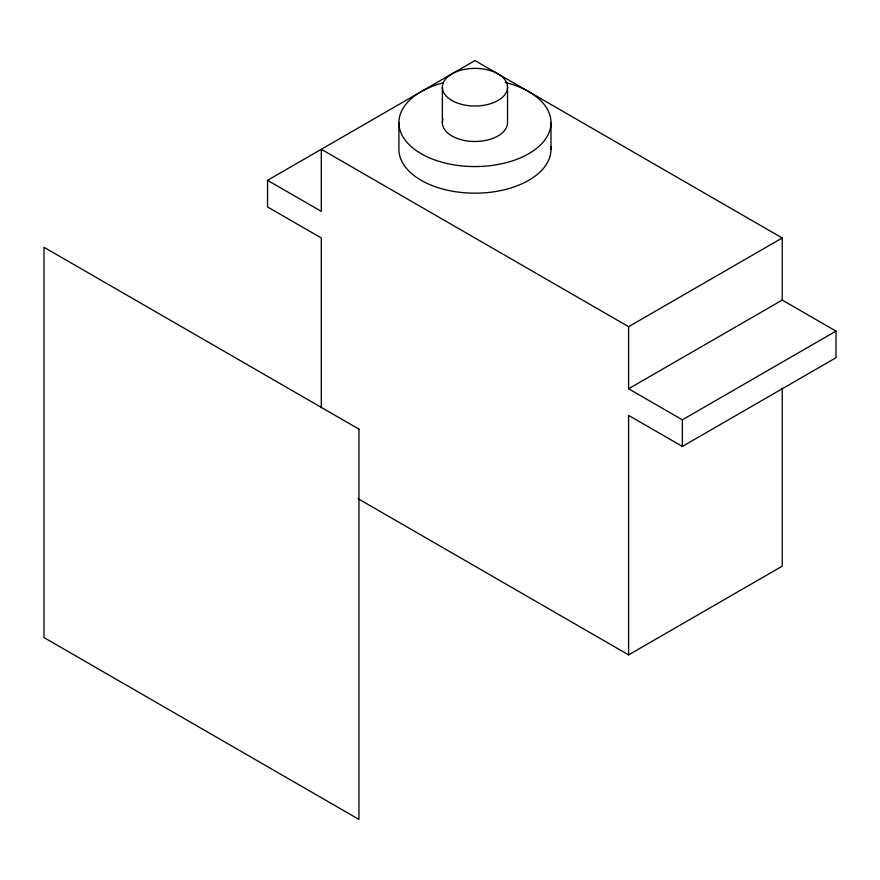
<?xml version="1.0" encoding="UTF-8"?>
<svg xmlns="http://www.w3.org/2000/svg" width="880" height="880" viewBox="0 0 880 880"><rect width="100%" height="100%" fill="white"/><g stroke="black" fill="none" stroke-linecap="round" stroke-linejoin="round"><path stroke-width="1.32" d="M267.542 180.323L474.947 60.577L782.232 237.985L782.232 300.069L628.595 388.773L628.595 326.678L321.31 149.281L321.31 211.365L267.542 180.323L267.542 206.932L321.31 237.985L321.31 407.682M628.595 326.678L782.232 237.985M628.595 388.773L682.363 419.815L836 331.122L836 357.731L682.363 446.435L628.595 415.382L628.595 654.885L782.232 566.181L782.232 388.267M782.232 300.069L836 331.122M358.094 498.707L628.595 654.885M682.363 419.815L682.363 446.435M551.001 122.672L551.001 149.281M507.54 87.186L507.54 122.672A32.593 18.821 0 0 1 471.757 141.394A32.593 18.821 0 0 1 442.992 118.987M442.365 87.186L442.365 122.672M398.904 122.672L398.904 149.281A76.043 43.901 0 0 0 477.158 193.16A76.043 43.901 0 0 0 550.869 146.74M505.373 82.423A76.043 43.901 0 0 1 535.282 149.391A76.043 43.901 0 0 1 415.503 150.04A76.043 43.901 0 0 1 443.234 82.764M358.952 429.132L44 247.291L44 637.582L358.952 819.423L358.952 429.132M451.902 100.496A32.593 18.821 0 0 0 506.429 92.059A32.593 18.821 0 0 0 466.521 69.014A32.593 18.821 0 0 0 451.902 100.496"/></g></svg>
